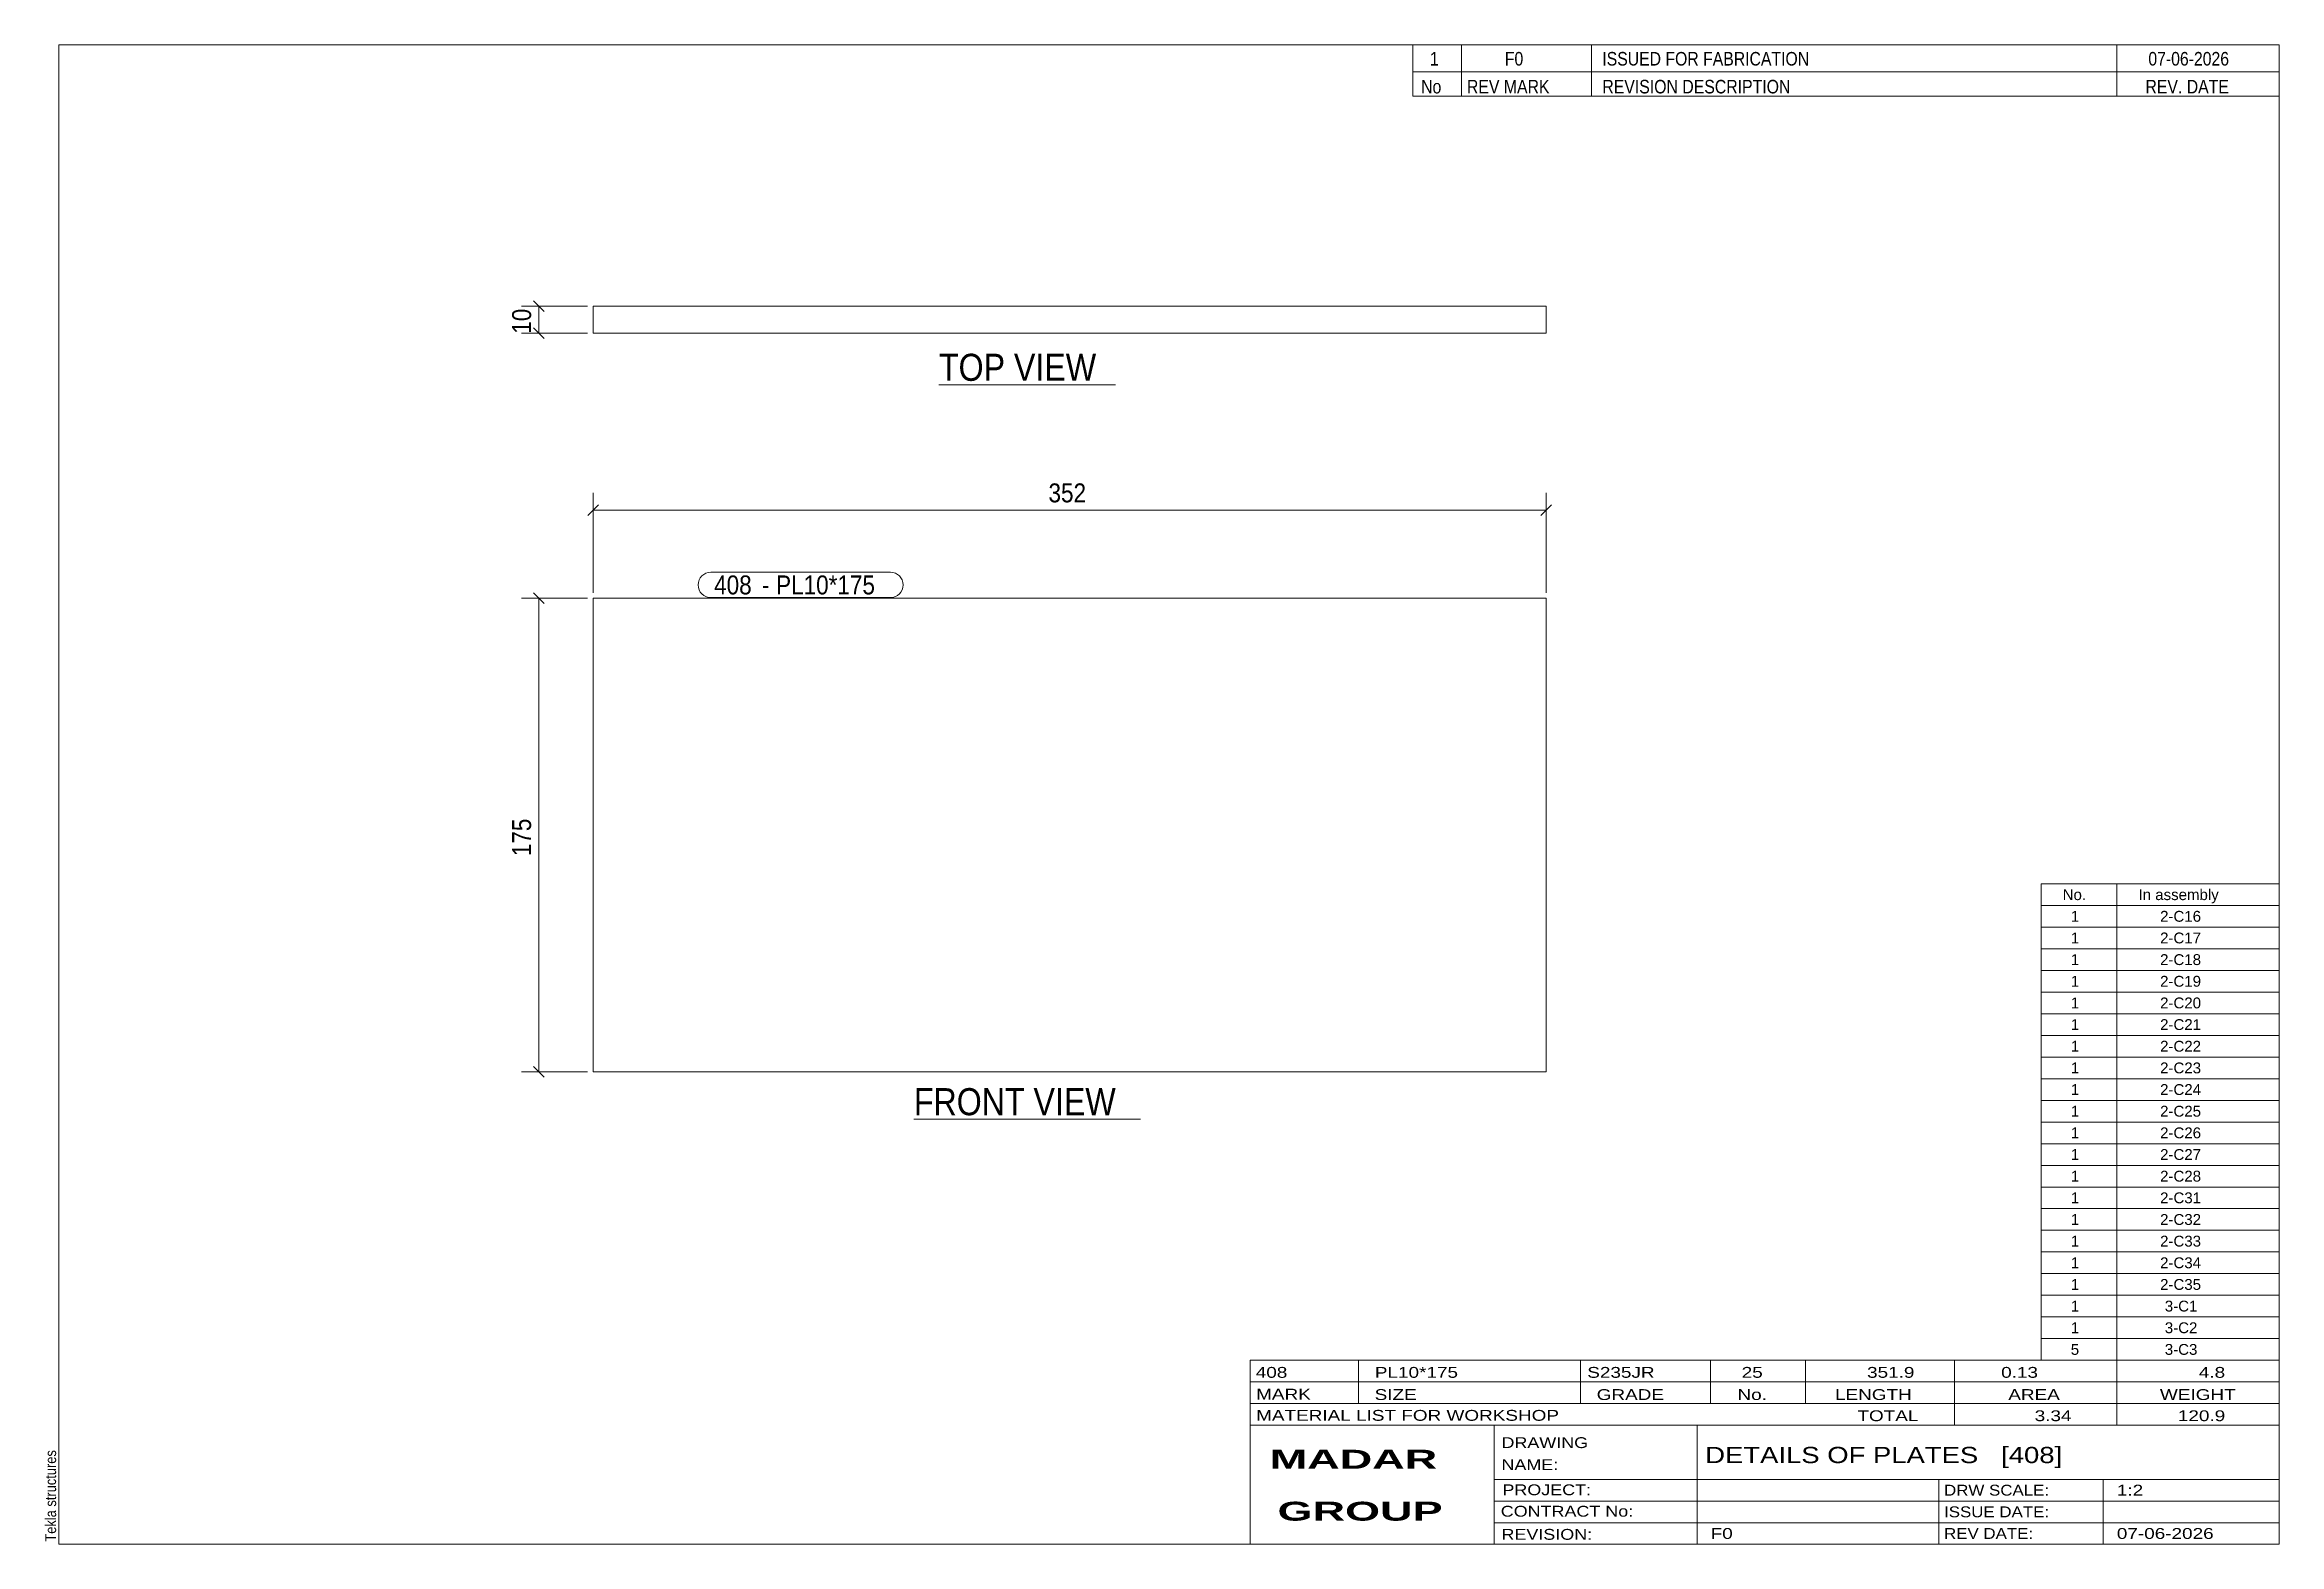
# Model space of a CAD drawing. Header units: millimetres. Extents: x 2 to 415, y 5 to 282.
import ezdxf

# ---------------------------------------------------------------- set-up
doc = ezdxf.new("R2010")
doc.units = ezdxf.units.MM
doc.linetypes.add('XKITLINE00', pattern=[0])
for name, color, linetype, lineweight in [('Dimensions', 7, 'Continuous', 0), ('DrawingSheet', 5, 'Continuous', 0), ('OtherObjectType', 7, 'Continuous', 0), ('Part', 2, 'Continuous', 0), ('PartMark', 7, 'Continuous', 0)]:
    doc.layers.add(name, color=color, linetype=linetype, lineweight=lineweight)
doc.styles.add('ARIAL', font='ARIAL.TTF')
doc.styles.add('ARIAL_BOLD', font='ARIALBD.TTF')
doc.styles.add('ARIAL_NARROW', font='ARIALN.TTF')

# ---------------------------------------------------------------- blocks, each defined once
blk = doc.blocks.new('*A1')
at = {"layer": 'Part', "color": 2, "linetype": 'XKITLINE00', "lineweight": 0}
for p, q in [((279.62, 179.76), (103.65, 179.76)), ((103.65, 92.26), (103.65, 179.76)), ((279.62, 92.26), (279.62, 179.76)), ((279.62, 92.26), (103.65, 92.26))]:
    blk.add_line(p, q, dxfattribs=at)
blk = doc.blocks.new('*A2')
at = {"layer": 'Part', "color": 2, "linetype": 'XKITLINE00', "lineweight": 0}
for p, q in [((103.65, 228.7), (103.65, 233.7)), ((103.65, 233.7), (279.62, 233.7)), ((279.62, 233.7), (279.62, 228.7)), ((279.62, 228.7), (103.65, 228.7))]:
    blk.add_line(p, q, dxfattribs=at)
blk = doc.blocks.new('*A3')
at = {"layer": 'DrawingSheet', "color": 5, "linetype": 'XKITLINE00', "lineweight": 0}
for p, q in [((415, 282), (5, 282)), ((5, 282), (5, 5)), ((415, 5), (415, 282)), ((5, 5), (415, 5))]:
    blk.add_line(p, q, dxfattribs=at)
at = {"layer": 'DrawingSheet', "color": 5, "style": 'ARIAL', "width": 0.85}
blk.add_text('Tekla structures', height=2, rotation=90, dxfattribs=at).set_placement((4.5, 5.5))
blk = doc.blocks.new('*A4')
at = {"layer": 'OtherObjectType', "color": 7, "linetype": 'XKITLINE00', "lineweight": 0}
for p, q in [((371, 127), (415, 127)), ((371, 123), (371, 127)), ((385, 123), (385, 127)), ((415, 123), (415, 127)), ((371, 123), (415, 123)), ((371, 119), (371, 123)), ((385, 119), (385, 123)), ((415, 119), (415, 123)), ((371, 119), (415, 119)), ((371, 115), (371, 119)), ((385, 115), (385, 119)), ((415, 115), (415, 119)), ((371, 115), (415, 115)), ((371, 111), (371, 115)), ((385, 111), (385, 115)), ((415, 111), (415, 115)), ((371, 111), (415, 111)), ((371, 107), (371, 111)), ((385, 107), (385, 111)), ((415, 107), (415, 111)), ((371, 107), (415, 107)), ((371, 103), (371, 107)), ((385, 103), (385, 107)), ((415, 103), (415, 107)), ((371, 103), (415, 103)), ((371, 99), (371, 103)), ((385, 99), (385, 103)), ((415, 99), (415, 103)), ((371, 99), (415, 99)), ((371, 95), (371, 99)), ((371, 95), (415, 95)), ((371, 91), (371, 95)), ((385, 95), (385, 99)), ((385, 91), (385, 95)), ((415, 95), (415, 99)), ((415, 91), (415, 95)), ((371, 91), (415, 91)), ((371, 87), (371, 91)), ((385, 87), (385, 91)), ((415, 87), (415, 91)), ((371, 87), (415, 87)), ((371, 83), (371, 87)), ((385, 83), (385, 87)), ((415, 83), (415, 87)), ((371, 83), (415, 83)), ((371, 79), (371, 83)), ((385, 79), (385, 83)), ((415, 79), (415, 83)), ((371, 79), (415, 79)), ((371, 75), (371, 79)), ((385, 75), (385, 79)), ((415, 75), (415, 79)), ((371, 75), (415, 75)), ((371, 71), (371, 75)), ((385, 71), (385, 75)), ((415, 71), (415, 75)), ((371, 71), (415, 71)), ((371, 67), (371, 71)), ((385, 67), (385, 71)), ((415, 67), (415, 71)), ((371, 67), (415, 67)), ((371, 63), (371, 67)), ((385, 63), (385, 67)), ((415, 63), (415, 67)), ((371, 63), (415, 63)), ((371, 59), (371, 63)), ((385, 59), (385, 63)), ((415, 59), (415, 63)), ((371, 59), (415, 59)), ((371, 55), (371, 59)), ((385, 55), (385, 59)), ((415, 55), (415, 59)), ((371, 55), (415, 55)), ((371, 51), (371, 55)), ((385, 51), (385, 55)), ((415, 51), (415, 55)), ((371, 51), (415, 51)), ((371, 47), (371, 51)), ((385, 47), (385, 51)), ((415, 47), (415, 51)), ((371, 47), (415, 47)), ((371, 43), (371, 47)), ((385, 43), (385, 47)), ((415, 43), (415, 47)), ((371, 43), (415, 43)), ((371, 39), (371, 43)), ((385, 39), (385, 43)), ((415, 39), (415, 43)), ((371, 39), (415, 39))]:
    blk.add_line(p, q, dxfattribs=at)
at = {"layer": 'OtherObjectType', "color": 7, "style": 'ARIAL_NARROW', "width": 1.211571}
for s, p in [('No.', (375, 124)), ('In assembly', (389, 124)), ('1', (376.5, 120)), ('2-C16', (392.99, 120)), ('1', (376.5, 116)), ('2-C17', (392.99, 116)), ('1', (376.5, 112)), ('2-C18', (392.99, 112)), ('1', (376.5, 108)), ('2-C19', (392.99, 108)), ('1', (376.5, 104)), ('2-C20', (392.99, 104)), ('1', (376.5, 100)), ('2-C21', (392.99, 100)), ('1', (376.5, 96)), ('2-C22', (392.99, 96)), ('1', (376.5, 92)), ('2-C23', (392.99, 92)), ('1', (376.5, 88)), ('2-C24', (392.99, 88)), ('1', (376.5, 84)), ('2-C25', (392.99, 84)), ('1', (376.5, 80)), ('2-C26', (392.99, 80)), ('1', (376.5, 76)), ('2-C27', (392.99, 76)), ('1', (376.5, 72)), ('2-C28', (392.99, 72)), ('1', (376.5, 68)), ('2-C31', (392.99, 68)), ('2-C32', (392.99, 64)), ('1', (376.5, 64)), ('1', (376.5, 60)), ('2-C33', (392.99, 60)), ('1', (376.5, 56)), ('2-C34', (392.99, 56)), ('1', (376.5, 52)), ('2-C35', (392.99, 52)), ('1', (376.5, 48)), ('3-C1', (393.86, 48)), ('1', (376.5, 44)), ('3-C2', (393.86, 44)), ('5', (376.5, 40)), ('3-C3', (393.86, 40))]:
    blk.add_text(s, height=2, dxfattribs=at).set_placement(p)
blk = doc.blocks.new('*A5')
at = {"layer": 'OtherObjectType', "color": 7, "linetype": 'XKITLINE00', "lineweight": 0}
for p, q in [((255, 282), (415, 282)), ((415, 282), (255, 282)), ((255, 282), (255, 277)), ((264, 282), (264, 277)), ((288, 282), (288, 277)), ((385, 282), (385, 277)), ((415, 282), (415, 277)), ((255, 277), (415, 277)), ((255, 277), (255, 272.5)), ((255, 277), (415, 277)), ((264, 277), (264, 272.5)), ((288, 277), (288, 272.5)), ((385, 277), (385, 272.5)), ((415, 277), (415, 272.5)), ((415, 272.5), (255, 272.5))]:
    blk.add_line(p, q, dxfattribs=at)
at = {"layer": 'OtherObjectType', "color": 7, "style": 'ARIAL_NARROW'}
for s, width, p in [('1', 1.017001, (258.16, 278.15)), ('F0', 1.017001, (272, 278.15)), ('ISSUED FOR FABRICATION', 1.017001, (290, 278.15)), ('07-06-2026', 1.017001, (390.82, 278.15)), ('No', 1.02, (256.54, 273)), ('REV MARK', 1.02, (265, 273)), ('REVISION DESCRIPTION', 1.02, (290, 273)), ('REV. DATE', 1.02, (390.28, 273))]:
    blk.add_text(s, height=2.5, dxfattribs=dict(at, width=width)).set_placement(p)
blk = doc.blocks.new('*A6')
at = {"layer": 'OtherObjectType', "color": 7, "linetype": 'XKITLINE00', "lineweight": 0}
for p, q in [((225, 39), (415, 39)), ((225, 39), (225, 35)), ((225, 39), (415, 39)), ((245, 35), (245, 39)), ((286, 35), (286, 39)), ((310, 35), (310, 39)), ((327.5, 35), (327.5, 39)), ((355, 35), (355, 39)), ((385, 35), (385, 39)), ((415, 35), (415, 39)), ((225, 35), (415, 35)), ((225, 35), (225, 5)), ((225, 35), (415, 35)), ((245, 31), (245, 35)), ((286, 31), (286, 35)), ((310, 31), (310, 35)), ((327.5, 31), (327.5, 35)), ((355, 31), (355, 35)), ((385, 31), (385, 35)), ((415, 31), (415, 35)), ((225, 31), (415, 31)), ((355, 27), (355, 31)), ((385, 27), (385, 31)), ((415, 27), (415, 31)), ((225, 27), (415, 27)), ((270, 21), (270, 27)), ((307.5, 17), (307.5, 27)), ((415, 21), (415, 27)), ((270, 21), (270, 5)), ((415, 17), (415, 21)), ((270, 17), (415, 17)), ((307.5, 5), (307.5, 17)), ((352.16, 13), (352.16, 17)), ((382.5, 5), (382.5, 17)), ((415, 13), (415, 17)), ((270, 13), (415, 13)), ((352.16, 5), (352.16, 13)), ((415, 9), (415, 13)), ((270, 9), (415, 9)), ((415, 5), (415, 9)), ((225, 5), (415, 5)), ((262.5, 5), (415, 5))]:
    blk.add_line(p, q, dxfattribs=at)
at = {"layer": 'OtherObjectType', "color": 7, "style": 'ARIAL_NARROW'}
for s, height, width, p in [('408', 2, 1.525501, (226.01, 35.76)), ('PL10*175', 2, 1.525501, (248, 35.76)), ('S235JR', 2, 1.525501, (287.22, 35.76)), ('25', 2, 1.525501, (315.73, 35.76)), ('351.9', 2, 1.525501, (338.88, 35.76)), ('0.13', 2, 1.525501, (363.64, 35.76)), ('4.8', 2, 1.525501, (400.14, 35.76)), ('MARK', 2, 1.525501, (226.08, 31.73)), ('SIZE', 2, 1.525501, (247.96, 31.66)), ('GRADE', 2, 1.525501, (288.96, 31.66)), ('No.', 2, 1.525501, (314.96, 31.66)), ('LENGTH', 2, 1.525501, (332.96, 31.66)), ('AREA', 2, 1.525501, (364.96, 31.66)), ('WEIGHT', 2, 1.525501, (392.96, 31.66)), ('MATERIAL LIST FOR WORKSHOP', 2, 1.525501, (226.08, 27.82)), ('TOTAL', 2, 1.525501, (337.1, 27.75)), ('3.34', 2, 1.525501, (369.83, 27.75)), ('120.9', 2, 1.525501, (396.27, 27.75)), ('DRAWING', 2, 1.445, (271.38, 22.78)), ('NAME:', 2, 1.445, (271.38, 18.72)), ('DETAILS OF PLATES   [408]', 3, 1.474651, (309, 20)), ('PROJECT:', 2, 1.445, (271.55, 14.07)), ('DRW SCALE:', 2, 1.36, (353.1, 14)), ('1:2', 2, 1.525501, (385, 14)), ('CONTRACT No:', 2, 1.445, (271.25, 10.11)), ('ISSUE DATE:', 2, 1.36, (353.1, 10)), ('REVISION:', 2, 1.445, (271.38, 5.84)), ('F0', 2, 1.525501, (310, 6)), ('REV DATE:', 2, 1.36, (353.1, 6)), ('07-06-2026', 2, 1.525501, (385, 6))]:
    blk.add_text(s, height=height, dxfattribs=dict(at, width=width)).set_placement(p)
at = {"layer": 'OtherObjectType', "color": 1, "style": 'ARIAL_BOLD', "width": 1.7}
for s, p in [('MADAR ', (228.58, 18.97)), ('GROUP', (230.03, 9.37))]:
    blk.add_text(s, height=3.5, dxfattribs=at).set_placement(p)
blk = doc.blocks.new('*A7')
at = {"layer": 'Dimensions', "color": 7, "linetype": 'XKITLINE00', "lineweight": 0}
for p, q in [((103.65, 180.76), (103.65, 199.21)), ((279.62, 180.76), (279.62, 199.21)), ((104.64, 197), (102.66, 195.02)), ((103.65, 196.01), (279.62, 196.01)), ((280.61, 197), (278.63, 195.02))]:
    blk.add_line(p, q, dxfattribs=at)
at = {"layer": 'Dimensions', "color": 3}
for p in [(103.65, 196.01), (279.62, 196.01)]:
    blk.add_point(p, dxfattribs=at)
at = {"layer": 'Dimensions', "color": 3, "style": 'ARIAL', "width": 0.85}
blk.add_text('352', height=3.5, dxfattribs=at).set_placement((187.74, 197.46))
blk = doc.blocks.new('*A8')
at = {"layer": 'Dimensions', "color": 7, "linetype": 'XKITLINE00', "lineweight": 0}
for p, q in [((102.65, 179.76), (90.45, 179.76)), ((92.66, 180.75), (94.64, 178.77)), ((93.65, 92.26), (93.65, 179.76)), ((102.65, 92.26), (90.45, 92.26)), ((92.66, 93.25), (94.64, 91.27))]:
    blk.add_line(p, q, dxfattribs=at)
at = {"layer": 'Dimensions', "color": 3}
for p in [(93.65, 179.76), (93.65, 92.26)]:
    blk.add_point(p, dxfattribs=at)
at = {"layer": 'Dimensions', "color": 3, "style": 'ARIAL', "width": 0.85}
blk.add_text('175', height=3.5, rotation=90.0002, dxfattribs=at).set_placement((92.2, 132.11))
blk = doc.blocks.new('*A9')
at = {"layer": 'PartMark', "color": 7, "linetype": 'XKITLINE00', "lineweight": 0}
for p, q in [((125.4, 184.56), (158.55, 184.56)), ((125.4, 179.86), (158.55, 179.86))]:
    blk.add_line(p, q, dxfattribs=at)
for centre, start, end in [((125.4, 182.21), 90, 270), ((158.55, 182.21), 270, 90)]:
    blk.add_arc(centre, 2.35, start, end, dxfattribs=at)
at = {"layer": 'PartMark', "color": 1, "style": 'ARIAL', "width": 0.85}
blk.add_text('408', height=3.5, dxfattribs=at).set_placement((126, 180.46))
at = {"layer": 'PartMark', "color": 3, "style": 'ARIAL', "width": 0.85}
for s, p in [('-', (134.84, 180.46)), ('PL10*175', (137.44, 180.46))]:
    blk.add_text(s, height=3.5, dxfattribs=at).set_placement(p)
blk = doc.blocks.new('*A10')
at = {"layer": 'OtherObjectType', "color": 7, "linetype": 'XKITLINE00', "lineweight": 0}
blk.add_line((162.88, 83.51), (204.74, 83.51), dxfattribs=at)
at = {"layer": 'OtherObjectType', "color": 3, "style": 'ARIAL', "width": 0.85}
blk.add_text('FRONT VIEW', height=5, dxfattribs=at).set_placement((162.88, 84.26))
blk = doc.blocks.new('*A11')
at = {"layer": 'Dimensions', "color": 7, "linetype": 'XKITLINE00', "lineweight": 0}
for p, q in [((102.65, 233.7), (90.45, 233.7)), ((92.66, 234.69), (94.64, 232.71)), ((93.65, 228.7), (93.65, 233.7)), ((102.65, 228.7), (90.45, 228.7)), ((92.66, 229.69), (94.64, 227.71))]:
    blk.add_line(p, q, dxfattribs=at)
at = {"layer": 'Dimensions', "color": 3}
for p in [(93.65, 233.7), (93.65, 228.7)]:
    blk.add_point(p, dxfattribs=at)
at = {"layer": 'Dimensions', "color": 3, "style": 'ARIAL', "width": 0.85}
blk.add_text('10', height=3.5, rotation=90.0002, dxfattribs=at).set_placement((92.2, 228.61))
blk = doc.blocks.new('*A12')
at = {"layer": 'OtherObjectType', "color": 7, "linetype": 'XKITLINE00', "lineweight": 0}
blk.add_line((167.51, 219.16), (200.11, 219.16), dxfattribs=at)
at = {"layer": 'OtherObjectType', "color": 3, "style": 'ARIAL', "width": 0.85}
blk.add_text('TOP VIEW', height=5, dxfattribs=at).set_placement((167.51, 219.91))

msp = doc.modelspace()

# ---------------------------------------------------------------- block references
at = {"lineweight": 0}
for name in ['*A3', '*A5', '*A11', '*A2', '*A12', '*A7', '*A9', '*A8', '*A1', '*A4', '*A10', '*A6']:
    msp.add_blockref(name, (0, 0), dxfattribs=at)

doc.saveas('drawing.dxf')
